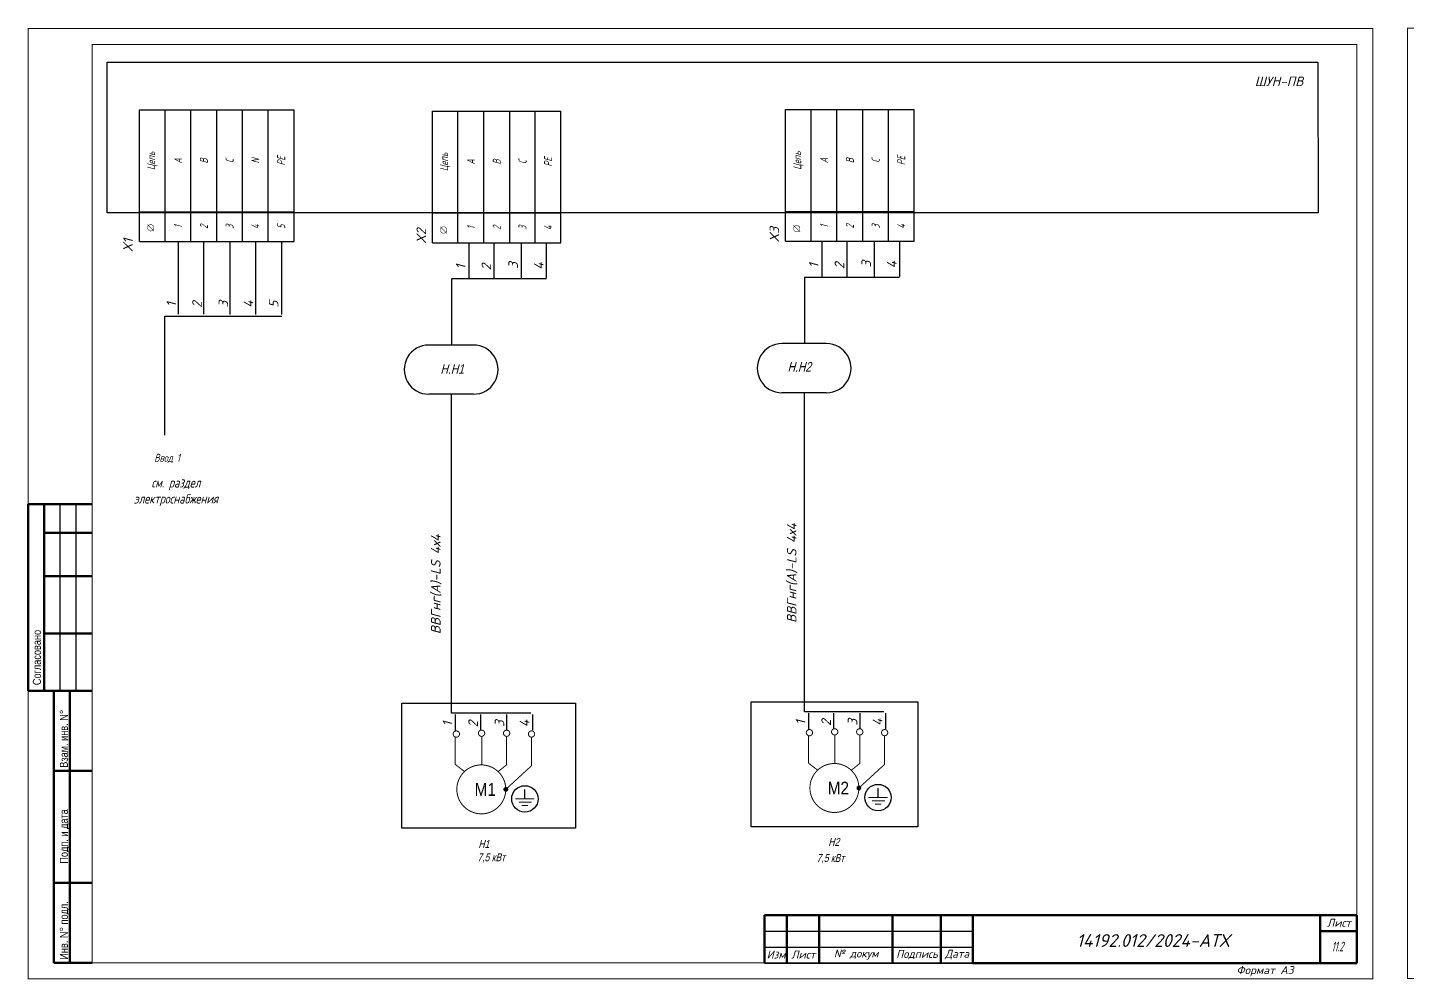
# Model space of a CAD drawing. Header units: millimetres. Extents: x 2725 to 10524, y 7125 to 11639.
# Drawn here: x 3662.3 to 4093.2, y 7125.3 to 7422.7 of the extents above; entities that cross this region are included whole.
import ezdxf
from ezdxf.enums import TextEntityAlignment as Align

# ---------------------------------------------------------------- set-up
doc = ezdxf.new("R2010")
doc.units = ezdxf.units.MM
doc.header["$LTSCALE"] = 4
doc.set_wipeout_variables(frame=1)
doc.linetypes.add('DASHED', pattern=[0.75, 0.5, -0.25])
doc.linetypes.add('SolidLine', pattern=[0])
for name, color, linetype, lineweight in [('25', 6, 'Continuous', 25), ('60', 7, 'Continuous', 60), ('RAMKA', 7, 'Continuous', 25), ('SHTAMP', 7, 'SolidLine', 25), ('Основеая', 5, 'Continuous', 60)]:
    doc.layers.add(name, color=color, linetype=linetype, lineweight=lineweight)
for name, color, linetype in [('SYMS', 7, 'Continuous'), ('Вспомогательная', 1, 'Continuous'), ('Текст', 2, 'Continuous')]:
    doc.layers.add(name, color=color, linetype=linetype)
doc.styles.add('COTES', font='cs_gost2304.shx', dxfattribs={"width": 0.75, "oblique": 15})
doc.styles.add('GOST 2.304', font='ARIALN.TTF', dxfattribs={"height": 3.5})
doc.styles.add('ISOCPEUR', font='isocpeui.ttf')
doc.styles.add('SC', font='wromrusc.shx', dxfattribs={"width": 0.8, "height": 2.5})
doc.styles.add('Simplex00.10.00', font='simplex.shx')
doc.styles.add('Simplex25.085.15', font='', dxfattribs={"width": 0.85, "oblique": 15, "height": 2.5})
doc.styles.add('ГОСТ', font='isocpeur.ttf', dxfattribs={"oblique": 15})
doc.styles.get('Simplex25.085.15').set_extended_font_data('GOST type A')

# ---------------------------------------------------------------- blocks, each defined once
blk = doc.blocks.new('Формат А3')
at = {"color": 0, "linetype": 'Continuous', "const_width": 0.3}
for points in [[(-420, 297), (0, 297), (0, 0), (-420, 0)], [(-400, 5), (-400, 292), (-5, 292), (-5, 5)]]:
    blk.add_lwpolyline(points, close=True, dxfattribs=at)
at = {"color": 0, "linetype": 'Continuous', "style": 'Simplex00.10.00', "oblique": 15}
blk.add_text('Формат А3', height=2.5, dxfattribs=at).set_placement((-33.67, 2.75), align=Align.MIDDLE_CENTER)
blk = doc.blocks.new('*T424')
at = {"color": 0, "linetype": 'ByBlock', "lineweight": -2, "transparency": 16777216}
for p, q in [((0, 0), (0, 41.14)), ((0, 41.14), (48.32, 41.14)), ((8, 0), (8, 41.14)), ((16.08, 0), (16.08, 41.14)), ((24.16, 0), (24.16, 41.14)), ((32.16, 0), (32.16, 41.14)), ((40.24, 0), (40.24, 41.14)), ((48.32, 0), (48.32, 41.14)), ((0, 9.29), (48.32, 9.29))]:
    blk.add_line(p, q, dxfattribs=at)
at = {"color": 0, "lineweight": -2, "transparency": 16777216}
blk.add_line((0, 0), (48.32, 0), dxfattribs=at)
at = {"color": 0, "linetype": 'Continuous', "lineweight": -2, "transparency": 16777216, "char_height": 2.5, "attachment_point": 5, "rotation": 90, "style": 'Simplex25.085.15'}
for s, insert, width in [('Цепь', (4, 25.21), 28.8496), ('A', (12.04, 25.21), 28.8496), ('B', (20.12, 25.21), 28.8496), ('C', (28.16, 25.21), 28.8496), ('N', (36.2, 25.21), 28.8496), ('PE', (44.28, 25.21), 28.8496), ('1', (12.04, 4.64), 6.286), ('2', (20.12, 4.64), 6.286), ('3', (28.16, 4.64), 6.286), ('4', (36.2, 4.64), 6.286), ('5', (44.28, 4.64), 6.286)]:
    blk.add_mtext(s, dxfattribs=dict(at, insert=insert, width=width))
blk = doc.blocks.new('Клеммное соединение')
at = {"linetype": 'Continuous'}
blk.add_wipeout([(0, -1), (-0.44, -0.9), (-0.6, -0.8), (-0.71, -0.7), (-0.8, -0.6), (-0.87, -0.5), (-0.92, -0.4), (-0.95, -0.3), (-0.98, -0.2), (-0.99, -0.1), (-0.99, 0), (-0.99, 0.1), (-0.98, 0.2), (-0.95, 0.3), (-0.92, 0.4), (-0.87, 0.5), (-0.8, 0.6), (-0.71, 0.7), (-0.6, 0.8), (-0.44, 0.9), (0, 1), (0.44, 0.9), (0.6, 0.8), (0.71, 0.7), (0.8, 0.6), (0.87, 0.5), (0.92, 0.4), (0.95, 0.3), (0.98, 0.2), (0.99, 0.1), (1, 0), (0.99, -0.1), (0.98, -0.2), (0.95, -0.3), (0.92, -0.4), (0.87, -0.5), (0.8, -0.6), (0.71, -0.7), (0.6, -0.8), (0.44, -0.9)], dxfattribs=at)
at = {"color": 0, "linetype": 'Continuous', "lineweight": -2, "const_width": 0.15}
blk.add_lwpolyline([(-1.06, -1.06), (1.06, 1.06)], dxfattribs=at)
blk.add_lwpolyline([(-1, 0, 1), (1, 0, 1)], format="xyb", close=True, dxfattribs=at)
blk = doc.blocks.new('*T425')
at = {"color": 0, "linetype": 'ByBlock', "lineweight": -2, "transparency": 16777216}
for p, q in [((0, 0), (0, 41.14)), ((0, 41.14), (40.16, 41.14)), ((8, 0), (8, 41.14)), ((16.08, 0), (16.08, 41.14)), ((24.16, 0), (24.16, 41.14)), ((32.16, 0), (32.16, 41.14)), ((40.16, 0), (40.16, 41.14)), ((0, 9.29), (40.16, 9.29))]:
    blk.add_line(p, q, dxfattribs=at)
at = {"color": 0, "lineweight": -2, "transparency": 16777216}
blk.add_line((0, 0), (40.16, 0), dxfattribs=at)
at = {"color": 0, "linetype": 'Continuous', "lineweight": -2, "transparency": 16777216, "char_height": 2.5, "attachment_point": 5, "rotation": 90, "style": 'Simplex25.085.15'}
for s, insert, width in [('Цепь', (4, 25.21), 28.8496), ('A', (12.04, 25.21), 28.8496), ('B', (20.12, 25.21), 28.8496), ('С', (28.16, 25.21), 28.8496), ('PE', (36.16, 25.21), 28.8496), ('1', (12.04, 4.64), 6.286), ('2', (20.12, 4.64), 6.286), ('3', (28.16, 4.64), 6.286), ('4', (36.16, 4.64), 6.286)]:
    blk.add_mtext(s, dxfattribs=dict(at, insert=insert, width=width))
blk = doc.blocks.new('A$C7B7E4D35')
at = {"linetype": 'Continuous', "ltscale": 0.6}
for points in [[(21.61, 15.36), (7.71, 15.36)], [(21.61, 0), (7.71, 0)]]:
    blk.add_lwpolyline(points, dxfattribs=at)
for centre, start, end in [((7.68, 7.68), 89.758, 270.242), ((21.64, 7.68), 269.758, 90.242)]:
    blk.add_arc(centre, 7.68, start, end, dxfattribs=at)
blk = doc.blocks.new('*T426')
at = {"color": 0, "linetype": 'ByBlock', "lineweight": -2, "transparency": 16777216}
for p, q in [((0, 0), (0, 41.14)), ((0, 41.14), (40.16, 41.14)), ((8, 0), (8, 41.14)), ((16.08, 0), (16.08, 41.14)), ((24.16, 0), (24.16, 41.14)), ((32.16, 0), (32.16, 41.14)), ((40.16, 0), (40.16, 41.14)), ((0, 9.29), (40.16, 9.29))]:
    blk.add_line(p, q, dxfattribs=at)
at = {"color": 0, "lineweight": -2, "transparency": 16777216}
blk.add_line((0, 0), (40.16, 0), dxfattribs=at)
at = {"color": 0, "linetype": 'Continuous', "lineweight": -2, "transparency": 16777216, "char_height": 2.5, "attachment_point": 5, "rotation": 90, "style": 'Simplex25.085.15'}
for s, insert, width in [('Цепь', (4, 25.21), 28.8496), ('A', (12.04, 25.21), 28.8496), ('B', (20.12, 25.21), 28.8496), ('С', (28.16, 25.21), 28.8496), ('PE', (36.16, 25.21), 28.8496), ('1', (12.04, 4.64), 6.286), ('2', (20.12, 4.64), 6.286), ('3', (28.16, 4.64), 6.286), ('4', (36.16, 4.64), 6.286)]:
    blk.add_mtext(s, dxfattribs=dict(at, insert=insert, width=width))

msp = doc.modelspace()

# ---------------------------------------------------------------- linework, layer by layer
at = {"ltscale": 1.2}
for points in [[(3779.22, 7211.6), (3833.44, 7211.6), (3833.44, 7172.55), (3779.22, 7172.55)], [(3888.26, 7212.03), (3940.3, 7212.03), (3940.3, 7172.98), (3888.26, 7172.98)]]:
    msp.add_lwpolyline(points, close=True, dxfattribs=at)
at = {"color": 0, "linetype": 'DASHED', "const_width": 0.298}
for points in [[(3796.21, 7201.02, 1), (3796.21, 7202.98, 1)], [(3804.1, 7201.27, 1), (3804.1, 7203.23, 1)], [(3811.92, 7201.27, 1), (3811.92, 7203.23, 1)], [(3819.7, 7201.03, 1), (3819.7, 7202.99, 1)], [(3906.49, 7201.45, 1), (3906.49, 7203.41, 1)], [(3914.38, 7201.7, 1), (3914.38, 7203.66, 1)], [(3922.2, 7201.7, 1), (3922.2, 7203.66, 1)], [(3929.97, 7201.46, 1), (3929.97, 7203.42, 1)]]:
    msp.add_lwpolyline(points, format="xyb", close=True, dxfattribs=at)
for points in [[(3795.89, 7200.93), (3795.89, 7201.17)], [(3906.16, 7201.36), (3906.16, 7201.6)]]:
    msp.add_lwpolyline(points, dxfattribs=at)
at = {"linetype": 'Continuous', "const_width": 0.298}
for points in [[(3795.89, 7201.07), (3795.89, 7192.42)], [(3804.14, 7201.36), (3804.14, 7192.56)], [(3906.16, 7201.5), (3906.16, 7192.85)], [(3914.41, 7201.79), (3914.41, 7193)], [(3814.65, 7181.73), (3820.62, 7181.73)], [(3815.78, 7180.73), (3819.76, 7180.73)], [(3816.64, 7179.68), (3818.63, 7179.68)], [(3924.93, 7182.16), (3930.89, 7182.16)], [(3926.06, 7181.16), (3930.04, 7181.16)], [(3926.92, 7180.11), (3928.9, 7180.11)]]:
    msp.add_lwpolyline(points, dxfattribs=at)
at = {"color": 0, "linetype": 'Continuous', "const_width": 0.298}
for points in [[(3811.92, 7201.27), (3811.92, 7192.22), (3811.92, 7192.22)], [(3819.7, 7201.03), (3819.7, 7192.04), (3819.7, 7192.04)], [(3922.2, 7201.7), (3922.2, 7192.65), (3922.2, 7192.65)], [(3929.97, 7201.46), (3929.97, 7192.47), (3929.97, 7192.47)]]:
    msp.add_lwpolyline(points, dxfattribs=at)
at = {"linetype": 'ByBlock', "const_width": 0.3}
for points in [[(3795.85, 7192.53), (3798.77, 7190.28)], [(3812.05, 7192.48), (3809.28, 7190.26)], [(3906.13, 7192.96), (3909.05, 7190.71)], [(3922.33, 7192.91), (3919.56, 7190.69)], [(3930, 7192.55), (3921.94, 7185.14)], [(3819.72, 7192.12), (3811.66, 7184.71)]]:
    msp.add_lwpolyline(points, dxfattribs=at)
for points in [[(3796.36, 7184.71, 1), (3811.66, 7184.71, 1)], [(3906.64, 7185.14, 1), (3921.94, 7185.14, 1)]]:
    msp.add_lwpolyline(points, format="xyb", close=True, dxfattribs=at)
at = {"linetype": 'Continuous', "const_width": 0.746}
for points in [[(3811.29, 7184.71, 1), (3812.04, 7184.71, 1)], [(3921.57, 7185.14, 1), (3922.31, 7185.14, 1)]]:
    msp.add_lwpolyline(points, format="xyb", close=True, dxfattribs=at)
at = {"ltscale": 1.2}
for points in [[(3817.63, 7181.73), (3817.63, 7184.7)], [(3927.91, 7182.16), (3927.91, 7185.13)]]:
    msp.add_lwpolyline(points, dxfattribs=at)
for centre in [(3817.63, 7181.73), (3927.91, 7182.16)]:
    msp.add_circle(centre, 4.12, dxfattribs=at)
at = {"layer": '25', "color": 7}
for p, q in [((3672.46, 7215.48), (3672.46, 7273.8)), ((3677.46, 7215.48), (3677.46, 7273.8))]:
    msp.add_line(p, q, dxfattribs=at)
at = {"layer": '60', "color": 7, "ltscale": 100}
for p, q in [((3662.46, 7273.8), (3682.46, 7273.8)), ((3662.46, 7273.8), (3662.46, 7215.48)), ((3667.46, 7273.8), (3667.46, 7215.48)), ((3667.46, 7264.83), (3682.46, 7264.83)), ((3667.46, 7251.37), (3682.46, 7251.37)), ((3667.46, 7233.42), (3682.46, 7233.42)), ((3662.46, 7215.48), (3682.46, 7215.48)), ((3682.46, 7215.48), (3669.46, 7215.48))]:
    msp.add_line(p, q, dxfattribs=at)
at = {"layer": '60', "color": 7, "lineweight": 60}
for p, q in [((3670.46, 7130.48), (3670.46, 7215.48)), ((3670.46, 7215.48), (3682.46, 7215.48)), ((3675.46, 7130.48), (3675.46, 7215.48)), ((3670.46, 7190.48), (3682.46, 7190.48)), ((3670.46, 7155.48), (3682.46, 7155.48)), ((3682.46, 7130.48), (3670.46, 7130.48))]:
    msp.add_line(p, q, dxfattribs=at)
at = {"layer": 'SYMS', "linetype": 'Continuous', "ltscale": 0.2}
for p, q in [((3709.3, 7355.88), (3709.3, 7333.19)), ((3717.28, 7355.86), (3717.28, 7333.18)), ((3725.47, 7355.79), (3725.47, 7333.1)), ((3733.5, 7355.79), (3733.5, 7333.1)), ((3741.61, 7355.79), (3741.61, 7333.1)), ((3800.08, 7355.34), (3800.08, 7344.19)), ((3807.93, 7355.34), (3807.93, 7344.35)), ((3816.45, 7355.56), (3816.45, 7344.4)), ((3824.31, 7355.56), (3824.31, 7344.57)), ((3910.35, 7355.77), (3910.35, 7344.62)), ((3918.21, 7355.77), (3918.21, 7344.78)), ((3926.73, 7355.99), (3926.73, 7344.83)), ((3934.58, 7355.99), (3934.58, 7345)), ((3795.87, 7208.14), (3795.87, 7203.12)), ((3803.73, 7208.14), (3803.73, 7203.29)), ((3811.91, 7208.14), (3811.91, 7203.21)), ((3819.95, 7208.14), (3819.95, 7203.21)), ((3906.15, 7208.57), (3906.15, 7203.55)), ((3914, 7208.57), (3914, 7203.72)), ((3922.19, 7208.57), (3922.19, 7203.64)), ((3930.22, 7208.57), (3930.22, 7203.64))]:
    msp.add_line(p, q, dxfattribs=at)
msp.add_lwpolyline([(3687.12, 7364.81), (3687.12, 7411.99), (4065.28, 7411.99), (4065.34, 7364.81)], close=True, dxfattribs=at)
at = {"layer": 'SYMS', "linetype": 'Continuous', "lineweight": 30, "ltscale": 0.2}
for points in [[(3824.32, 7344.23), (3794.7, 7344.23), (3794.7, 7323.7)], [(3934.59, 7344.66), (3904.98, 7344.66), (3904.98, 7324.13)], [(3705.18, 7295.4), (3705.18, 7332.54), (3741.71, 7332.54)], [(3819.44, 7208.5), (3794.68, 7208.5), (3794.68, 7308.13)], [(3929.72, 7208.94), (3904.95, 7208.94), (3904.95, 7308.56)]]:
    msp.add_lwpolyline(points, dxfattribs=at)
at = {"layer": 'Вспомогательная', "color": 7}
for p, q in [((3892.48, 7140.36), (3957.48, 7140.36)), ((3892.48, 7135.36), (3957.48, 7135.36)), ((3892.48, 7130.36), (3957.48, 7130.36))]:
    msp.add_line(p, q, dxfattribs=at)
at = {"layer": 'Основеая', "color": 7}
for p, q in [((3892.48, 7145.36), (3892.48, 7130.36)), ((4077.48, 7145.36), (3892.48, 7145.36)), ((3899.48, 7145.36), (3899.48, 7130.36)), ((3909.48, 7145.36), (3909.48, 7130.36)), ((3932.48, 7145.36), (3932.48, 7130.36)), ((3947.48, 7145.36), (3947.48, 7130.36)), ((3957.48, 7145.36), (3957.48, 7130.36)), ((4066.05, 7145.36), (4066.05, 7130.36)), ((4077.48, 7145.36), (4077.48, 7130.36)), ((4066.05, 7140.36), (4077.48, 7140.36)), ((4077.48, 7130.36), (3957.48, 7130.36))]:
    msp.add_line(p, q, dxfattribs=at)

# ---------------------------------------------------------------- block references
for name, p in [('Формат А3', (4082.46, 7125.48)), ('Формат А3', (4513.29, 7125.6)), ('*T424', (3697.23, 7355.86)), ('*T425', (3788.72, 7355.53)), ('*T426', (3899, 7355.96))]:
    msp.add_blockref(name, p)
at = {"linetype": 'Continuous', "ltscale": 0.6}
for p in [(3779.92, 7308.19), (3890.19, 7308.62)]:
    msp.add_blockref('A$C7B7E4D35', p, dxfattribs=at)

# ---------------------------------------------------------------- texts
at = {"color": 7, "style": 'SC', "oblique": 15, "width": 0.8}
for s, height, p in [('Н.Н1', 3, (3791.26, 7314.57)), ('Н.Н2', 3, (3899.68, 7315.23)), ('Н1', 2.5, (3803.09, 7166.38)), ('Н2', 2.5, (3912.38, 7167.02)), ('7,5 кВт', 2.5, (3802.79, 7162.23)), ('7,5 кВт', 2.5, (3908.72, 7162.02))]:
    msp.add_text(s, height=height, dxfattribs=at).set_placement(p)
at = {"linetype": 'Continuous', "style": 'SC', "width": 0.9}
for s, p in [('M1', (3801.91, 7182.68)), ('M2', (3912.19, 7183.11))]:
    msp.add_text(s, height=3.98, dxfattribs=at).set_placement(p)
at = {"layer": 'RAMKA', "ltscale": 1.2, "insert": (4071.39, 7135.6), "char_height": 3, "width": 15, "attachment_point": 5, "style": 'COTES'}
msp.add_mtext('11.2', dxfattribs=at)
at = {"layer": 'SHTAMP', "color": 0, "style": 'ISOCPEUR'}
msp.add_text('14192.012/2024-АТХ', height=4, dxfattribs=at).set_placement((4013.76, 7135.48), align=Align.CENTER)
at = {"layer": 'SYMS', "linetype": 'Continuous', "ltscale": 0.2, "style": 'ГОСТ', "oblique": 15}
msp.add_text('ШУН-ПВ', height=3, dxfattribs=at).set_placement((4045.57, 7404.44))
for s, p in [('X3', (3897.03, 7355.62)), ('X1', (3695.15, 7352.57)), ('X2', (3786.76, 7355.19)), ('1', (3799.08, 7347.17)), ('2', (3807.08, 7346.88)), ('3', (3815.45, 7347.38)), ('4', (3823.45, 7347.1)), ('1', (3909.35, 7347.6)), ('2', (3917.35, 7347.31)), ('3', (3925.73, 7347.81)), ('4', (3933.73, 7347.53)), ('1', (3708.7, 7335.43)), ('2', (3716.7, 7335.15)), ('3', (3724.95, 7335.25)), ('4', (3732.77, 7335.22)), ('5', (3740.65, 7335.22)), ('ВВГнг(А)-LS 4х4', (3902.45, 7236.72)), ('ВВГнг(А)-LS 4х4', (3791.29, 7233.22)), ('1', (3794.93, 7204.38)), ('2', (3802.93, 7204.1)), ('3', (3811.18, 7204.2)), ('4', (3819, 7204.16)), ('1', (3905.21, 7204.81)), ('2', (3913.21, 7204.53)), ('3', (3921.46, 7204.63)), ('4', (3929.28, 7204.59))]:
    msp.add_text(s, height=3, rotation=90, dxfattribs=at).set_placement(p)
at = {"layer": 'SYMS', "linetype": 'Continuous', "attachment_point": 5}
for s, insert, char_height, width in [('{\\Fsimplex|c204;\\Q15;\\W0.75;\\C0;Ввод 1  }', (3705.87, 7288.11), 2.5, 25.9099), ('{\\Fsimplex|c204;\\Q15;\\W0.75;\\C0;см. раздел электроснабжения}', (3708.63, 7277.62), 3, 27.1653)]:
    msp.add_mtext(s, dxfattribs=dict(at, insert=insert, char_height=char_height, width=width))
at = {"layer": 'Текст', "color": 7, "style": 'GOST 2.304'}
for s, p in [('Согласовано', (3666.45, 7217.27)), ('Взам. инв. N%%d', (3674.88, 7191.48)), ('Подп. и дата', (3674.88, 7161.48)), ('Инв. N%%d подл.', (3674.88, 7131.48))]:
    msp.add_text(s, height=2.5, rotation=90, dxfattribs=at).set_placement(p)
at = {"layer": 'Текст', "color": 7, "char_height": 2.5, "style": 'ГОСТ'}
for s, insert, width, attachment_point in [('{\\fISOCPEUR|b0|i0|c204|p34;Лист}', (4075.66, 7143.02), 11.4585, 6), ('{\\fISOCPEUR|b0|i0|c204|p34;Изм}', (3896.08, 7133.09), 7, 5), ('{\\fISOCPEUR|b0|i0|c204|p34;Лист}', (3904.58, 7133.09), 10, 5), ('{\\fISOCPEUR|b0|i0|c204|p34;№ докум}', (3921.08, 7133.09), 23, 5), ('{\\fISOCPEUR|b0|i0|c204|p34;Подпись}', (3940.08, 7133.09), 15, 5), ('{\\fISOCPEUR|b0|i0|c204|p34;Дата}', (3952.58, 7133.09), 10, 5)]:
    msp.add_mtext(s, dxfattribs=dict(at, insert=insert, width=width, attachment_point=attachment_point))

# ---------------------------------------------------------------- next in the draw order: block references
at = {"rotation": 90}
for p in [(3700.76, 7360.18), (3792.24, 7359.5), (3902.52, 7359.94)]:
    msp.add_blockref('Клеммное соединение', p, dxfattribs=at)

doc.saveas('drawing.dxf')
